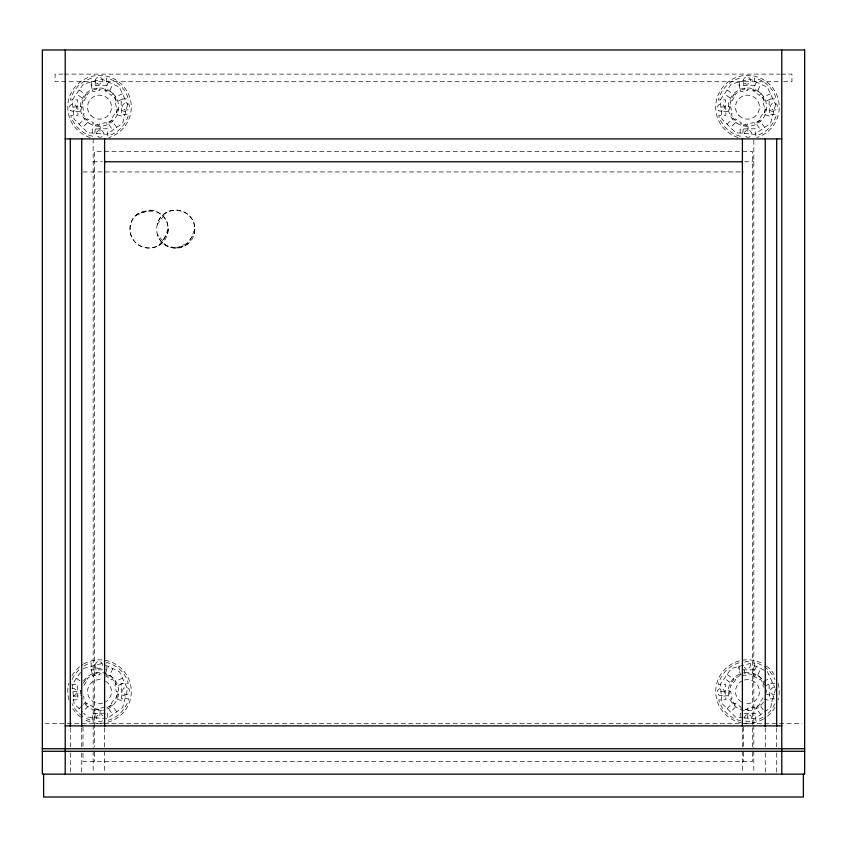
<?xml version="1.0" encoding="UTF-8"?>
<svg xmlns="http://www.w3.org/2000/svg" width="847" height="847" viewBox="0 0 847 847"><rect width="100%" height="100%" fill="white"/><g stroke="black" fill="none" stroke-linecap="round" stroke-linejoin="round"><path stroke-width="0.64" stroke-dasharray="4.24 3.18" d="M94.864 133.307L95.584 124.954L100.359 125.367L99.639 133.72M94.864 717.737L95.584 709.384L100.359 709.797L99.639 718.15M742.819 133.307L743.539 124.954L748.314 125.367L747.594 133.72M747.594 718.15L748.314 709.797L743.539 709.384M168.13 229.114C167.462 254.375 130.374 253.719 130.014 229.114C129.739 204.741 168.532 204.36 168.13 229.114L162.55 242.591A19.058 19.058 0 0 1 133.953 240.717A19.058 19.058 0 0 1 139.543 212.608L154.006 210.702M194.81 229.114C194.842 250.956 162.91 255.116 157.341 234.047L166.224 245.619L175.753 248.171L185.281 245.619L194.164 234.047A19.058 19.058 0 0 0 174.09 210.13A19.058 19.058 0 0 0 158.484 237.171A19.058 19.058 0 0 0 189.23 242.591L194.81 229.114C195.181 207.6 162.793 202.899 157.341 224.18L166.224 212.608M775.534 689.077L770.579 707.7L754.804 718.775L744.015 717.843M108.501 82.127L104.964 89.74L109.316 91.762L112.842 84.149M104.964 674.17L108.501 666.557M112.842 668.579L109.316 676.192L106.044 674.678M756.456 82.127L752.919 89.74L757.271 91.762L760.797 84.149M756.456 666.557L752.919 674.17L757.271 676.192L760.797 668.579M83.906 685.361L87.802 679.527L86.807 678.86L92.641 674.964L92.874 676.139L99.755 674.773L99.523 673.598L105.25 674.741M106.404 674.964L105.737 675.959L111.571 679.855L112.238 678.86L116.134 684.694L114.959 684.927L116.325 691.808L117.5 691.576L116.134 698.457L115.139 697.79L111.243 703.624L112.238 704.291L106.404 708.187L106.171 707.012M740.596 708.187L741.263 707.192L735.429 703.296L734.762 704.291L730.866 698.457L732.041 698.224L730.675 691.343L729.5 691.576L730.866 684.694L731.861 685.361L735.757 679.527L734.762 678.86L740.596 674.964L740.829 676.139M763.094 697.79L759.198 703.624L760.193 704.291L754.359 708.187L754.126 707.012L747.245 708.378L747.478 709.553L741.739 708.41M80.571 672.486L72.302 684.323L74.017 703.518L82.53 712.009M83.324 683.19L86.066 679.262L84.107 677.896M158.601 245.619L167.484 234.047A19.058 19.058 0 0 0 149.072 210.056L135.594 215.636M79.142 124.202L85.06 118.252L88.459 121.64L82.53 127.579M79.142 708.632L82.519 705.233M83.366 704.386L85.06 702.682L88.459 706.07L83.377 711.162M727.097 124.202L733.015 118.252L736.414 121.64L730.485 127.579M727.097 708.632L733.015 702.682L736.414 706.07L730.485 712.009M122.476 93.752L114.874 97.31L116.907 101.651L124.509 98.093M770.431 93.752L762.829 97.31L764.862 101.651L772.464 98.093M122.476 678.182L114.874 681.74L116.907 686.081L124.509 682.523M763.92 681.232L770.431 678.182M764.862 686.081L772.464 682.523M175.753 248.171L189.23 242.591M83.334 668.527L101.936 663.508L119.406 671.629L127.579 689.077L122.624 707.7L106.849 718.775L87.654 717.123L83.705 713.185M105.017 707.234L99.29 708.378L99.523 709.553L92.641 708.187L93.308 707.192L87.474 703.296L86.807 704.291L82.911 698.457M741.972 675.917L747.71 674.773L747.478 673.598L754.359 674.964L753.692 675.959L759.526 679.855L760.193 678.86L764.089 684.694M72.948 107.103L81.301 106.362L81.725 111.137L73.371 111.878M720.903 107.103L729.256 106.362L729.68 111.137L721.326 111.878M72.948 691.533L81.301 690.792M73.371 696.308L81.725 695.567M720.903 691.533L729.256 690.792L729.68 695.567L721.326 696.308M71.624 684.376L77.617 684.26L77.924 699.76L71.942 699.887M775.058 683.264L769.065 683.391L769.383 698.891L775.376 698.775M105.123 713.216L92.207 713.481L92.344 720.67A29.963 29.963 0 0 1 85.06 717.822M62.996 74.113L55.055 74.113L55.055 81.736L780.14 81.736M64.319 74.113L780.034 74.113M781.358 74.113L791.945 74.113L791.945 81.736L781.358 81.736M93.17 161.777L102.423 161.777M744.577 161.777L753.83 161.777M83.006 171.941L743.666 171.941M44.997 723.338L802.003 723.338M743.295 717.78L735.609 717.123L721.972 703.518L720.257 684.323L731.289 668.527L749.891 663.508L767.361 671.629L775.026 687.986M773.671 111.645L765.561 109.485L764.185 114.641L772.295 116.801M125.716 111.645L117.606 109.485L116.23 114.641L124.34 116.801M765.561 693.915L773.671 696.075M764.185 699.071L772.295 701.231M125.716 696.075L117.606 693.915L116.23 699.071L124.34 701.231M727.139 90.036L734.021 94.832L731.279 98.76L724.397 93.964M79.184 90.036L86.066 94.832L83.324 98.76L76.442 93.964M727.139 674.466L734.021 679.262L731.279 683.19L724.397 678.394M76.442 678.394L82.339 682.513M757.917 91.063L761.728 94.313M109.962 91.063L113.773 94.313M757.917 675.493L761.728 678.743M109.962 675.493L113.773 678.743M764.65 127.421L759.833 120.56L755.905 123.313L760.733 130.184M763.274 709.892L759.833 704.99L755.905 707.743L760.733 714.614M116.695 127.421L111.878 120.56L107.95 123.313L112.778 130.184M116.695 711.851L111.878 704.99L107.95 707.743L112.778 714.614M762.829 681.74L764.354 685.001M742.904 80.963L745.085 89.062L740.458 90.311L738.277 82.212M744.153 670.03L745.085 673.492L740.458 674.741L738.277 666.642M94.949 80.963L97.13 89.062L92.503 90.311L90.322 82.212M94.949 665.393L97.13 673.492L92.503 674.741L90.322 666.642M762.914 684.927L763.369 687.224M83.631 695.927L84.086 698.224M107.707 713.174L107.855 720.363A29.963 29.963 0 0 0 128.617 698.754L121.428 698.891L121.11 683.391L128.31 683.243A29.963 29.963 0 0 0 106.701 662.481L106.838 669.67L91.338 669.988L91.19 662.788A29.963 29.963 0 0 0 84.022 665.933M776.699 727.838L776.699 747.689M776.699 752.983L776.699 772.835M765.264 727.838L765.264 747.689M765.264 752.983L765.264 772.835M753.83 140.179L753.83 723.867M753.83 725.191L753.83 747.689M753.83 751.289L753.83 772.888M752.559 746.906L752.559 151.613L94.441 151.613L94.441 746.906M752.559 752.189L752.559 761.453L83.006 761.453L83.006 752.2M743.666 727.086L743.666 746.916M743.666 752.2L743.666 761.453M742.396 727.838L742.396 747.689M742.396 751.289L742.396 772.888M104.605 727.838L104.605 747.689M104.605 751.289L104.605 772.888M94.441 752.189L94.441 761.453M93.17 138.908L93.17 723.867M93.17 725.191L93.17 747.689M93.17 751.289L93.17 772.888M83.006 727.086L83.006 746.916M81.736 727.838L81.736 747.689M81.736 752.983L81.736 772.835M70.301 727.838L70.301 747.689M70.301 752.983L70.301 772.835M90.163 137.5A31.763 31.763 0 0 1 73.731 88.607A31.763 31.763 0 0 1 125.314 88.607A31.763 31.763 0 0 1 108.882 137.5M82.837 716.467A29.963 29.963 0 0 1 72.069 703.592M72.122 679.453A29.963 29.963 0 0 1 80.814 668.167M83.641 664.069A31.763 31.763 0 0 1 131.285 691.576A31.763 31.763 0 0 1 83.641 719.082M80.666 717.134A31.763 31.763 0 0 1 72.016 707.457M68.84 699.791A31.763 31.763 0 0 1 68.84 683.36M72.016 675.694A31.763 31.763 0 0 1 82.635 664.673M102.392 720.85A3.6 3.6 0 0 1 97.32 720.458A3.6 3.6 0 0 1 97.712 715.387A3.6 3.6 0 0 1 102.783 715.779M71.953 688.653A3.6 3.6 0 0 1 76.579 692.01A3.6 3.6 0 0 1 72.143 695.599M105.515 681.2A11.985 11.985 0 0 1 105.515 701.951M102.625 703.158A11.985 11.985 0 0 1 87.537 691.576A11.985 11.985 0 0 1 102.625 680.003M83.44 681.136A19.174 19.174 0 0 1 115.319 680.713A19.174 19.174 0 0 1 103.514 710.337M102.286 710.548A19.174 19.174 0 0 1 83.715 702.438M80.539 694.339A19.174 19.174 0 0 1 80.37 690.58M774.878 703.698A29.963 29.963 0 0 1 766.186 714.984M762.978 717.218A29.963 29.963 0 0 1 755.81 720.363L755.662 713.174L740.162 713.481L740.299 720.67A29.963 29.963 0 0 1 718.69 699.908L725.879 699.76L725.572 684.26L718.383 684.397A29.963 29.963 0 0 1 739.145 662.788L739.293 669.988L754.793 669.67L754.656 662.481A29.963 29.963 0 0 1 761.94 665.329M764.163 666.684A29.963 29.963 0 0 1 774.931 679.559M778.16 683.36A31.763 31.763 0 0 1 778.16 699.791M774.984 707.457A31.763 31.763 0 0 1 764.365 718.478M763.359 719.082A31.763 31.763 0 0 1 715.715 691.576A31.763 31.763 0 0 1 763.359 664.069M766.334 666.017A31.763 31.763 0 0 1 774.984 675.694M744.64 662.28A3.6 3.6 0 0 1 749.701 662.725A3.6 3.6 0 0 1 749.256 667.785A3.6 3.6 0 0 1 744.195 667.351M774.751 694.561A3.6 3.6 0 0 1 770.431 690.845A3.6 3.6 0 0 1 775.143 687.626M744.375 680.003A11.985 11.985 0 0 1 759.463 691.576A11.985 11.985 0 0 1 744.375 703.158M741.485 701.951A11.985 11.985 0 0 1 741.485 681.2M763.56 702.015A19.174 19.174 0 0 1 731.67 702.438A19.174 19.174 0 0 1 743.486 672.814M744.714 672.603A19.174 19.174 0 0 1 764.566 682.862M766.599 690.061A19.174 19.174 0 0 1 766.63 692.571M738.118 137.5A31.763 31.763 0 0 1 721.686 88.607A31.763 31.763 0 0 1 773.269 88.607A31.763 31.763 0 0 1 756.837 137.5M82.911 100.264L81.545 107.146L82.72 106.913L84.086 113.794L82.911 114.027L86.807 119.861L87.474 118.866L93.308 122.762L92.641 123.757L99.523 125.123L99.29 123.948L106.171 122.582L106.404 123.757L112.238 119.861L111.243 119.194L115.139 113.36L116.134 114.027L117.5 107.146L116.325 107.378L114.959 100.497L116.134 100.264L112.238 94.43L111.571 95.425L105.737 91.529L106.404 90.534L99.523 89.168L99.755 90.343L92.874 91.709L92.641 90.534L86.807 94.43L87.802 95.097L83.906 100.931L82.911 100.264M730.866 100.264L729.5 107.146L730.675 106.913L732.041 113.794L730.866 114.027L734.762 119.861L735.429 118.866L741.263 122.762L740.596 123.757L747.478 125.123L747.245 123.948L754.126 122.582L754.359 123.757L760.193 119.861L759.198 119.194L763.094 113.36L764.089 114.027L765.455 107.146L764.28 107.378L762.914 100.497L764.089 100.264L760.193 94.43L759.526 95.425L753.692 91.529L754.359 90.534L747.478 89.168L747.71 90.343L740.829 91.709L740.596 90.534L734.762 94.43L735.757 95.097L731.861 100.931L730.866 100.264M127.579 104.647L122.624 123.27L106.849 134.345L87.654 132.693L74.017 119.088L72.302 99.893L83.334 84.097L101.936 79.078L119.406 87.199L127.579 104.647M775.534 104.647L770.579 123.27L754.804 134.345L735.609 132.693L721.972 119.088L720.257 99.893L731.289 84.097L749.891 79.078L767.361 87.199L775.534 104.647M106.838 85.24L91.338 85.558L91.19 78.358A29.963 29.963 0 0 0 70.428 99.967L77.617 99.83L77.924 115.33L70.735 115.478A29.963 29.963 0 0 0 92.344 136.24L92.207 129.051L107.707 128.744L107.855 135.933A29.963 29.963 0 0 0 128.617 114.324L121.428 114.461L121.11 98.961L128.31 98.813A29.963 29.963 0 0 0 106.701 78.051L106.838 85.24M754.793 85.24L739.293 85.558L739.145 78.358A29.963 29.963 0 0 0 718.383 99.967L725.572 99.83L725.879 115.33L718.69 115.478A29.963 29.963 0 0 0 740.299 136.24L740.162 129.051L755.662 128.744L755.81 135.933A29.963 29.963 0 0 0 776.572 114.324L769.383 114.461L769.065 98.961L776.265 98.813A29.963 29.963 0 0 0 754.656 78.051L754.793 85.24M98.019 136.653A3.6 3.6 0 0 0 103.641 133.964A3.6 3.6 0 0 0 98.496 130.449A3.6 3.6 0 0 0 98.019 136.653M70.502 110.29A3.6 3.6 0 0 0 76.474 108.511A3.6 3.6 0 0 0 71.953 104.223A3.6 3.6 0 0 0 70.502 110.29M96.929 83.546A3.6 3.6 0 0 0 102.572 80.92A3.6 3.6 0 0 0 97.469 77.342A3.6 3.6 0 0 0 96.929 83.546M124.096 109.623A3.6 3.6 0 0 0 129.655 106.817A3.6 3.6 0 0 0 124.445 103.408A3.6 3.6 0 0 0 124.096 109.623M91.042 115.626A11.985 11.985 0 0 0 111.095 110.248A11.985 11.985 0 0 0 96.42 95.573A11.985 11.985 0 0 0 91.042 115.626M89.083 123.228A19.174 19.174 0 0 0 118.675 108.141A19.174 19.174 0 0 0 90.809 90.057A19.174 19.174 0 0 0 89.083 123.228M96.929 667.976A3.6 3.6 0 0 0 102.572 665.35A3.6 3.6 0 0 0 97.469 661.772A3.6 3.6 0 0 0 96.929 667.976M124.096 694.053A3.6 3.6 0 0 0 129.655 691.247A3.6 3.6 0 0 0 124.445 687.838A3.6 3.6 0 0 0 124.096 694.053M745.974 721.083A3.6 3.6 0 0 0 751.596 718.394A3.6 3.6 0 0 0 746.451 714.879A3.6 3.6 0 0 0 745.974 721.083M718.457 694.72A3.6 3.6 0 0 0 724.429 692.941A3.6 3.6 0 0 0 719.908 688.653A3.6 3.6 0 0 0 718.457 694.72M745.974 136.653A3.6 3.6 0 0 0 751.596 133.964A3.6 3.6 0 0 0 746.451 130.449A3.6 3.6 0 0 0 745.974 136.653M718.457 110.29A3.6 3.6 0 0 0 724.429 108.511A3.6 3.6 0 0 0 719.908 104.223A3.6 3.6 0 0 0 718.457 110.29M744.884 83.546A3.6 3.6 0 0 0 750.527 80.92A3.6 3.6 0 0 0 745.424 77.342A3.6 3.6 0 0 0 744.884 83.546M772.051 109.623A3.6 3.6 0 0 0 777.61 106.817A3.6 3.6 0 0 0 772.4 103.408A3.6 3.6 0 0 0 772.051 109.623M738.997 115.626A11.985 11.985 0 0 0 759.05 110.248A11.985 11.985 0 0 0 744.375 95.573A11.985 11.985 0 0 0 738.997 115.626M737.038 123.228A19.174 19.174 0 0 0 766.63 108.141A19.174 19.174 0 0 0 738.764 90.057A19.174 19.174 0 0 0 737.038 123.228"/><path stroke-width="1.27" d="M65.219 138.908L781.781 138.908M104.605 161.777L742.396 161.777M65.219 725.879L781.781 725.879M42.35 748.748L804.65 748.748M42.35 751.289L804.65 751.289M803.38 774.158L803.38 797.027L43.621 797.027L43.621 774.158M781.781 49.973L781.781 774.158M776.699 138.908L776.699 726.514M765.264 138.908L765.264 726.514M742.396 138.908L742.396 726.514M104.605 138.908L104.605 726.514M81.736 138.908L81.736 726.514M70.301 138.908L70.301 726.514M65.219 49.973L65.219 774.158M804.65 49.973L42.35 49.973L42.35 774.158L804.65 774.158L804.65 49.973"/></g></svg>
